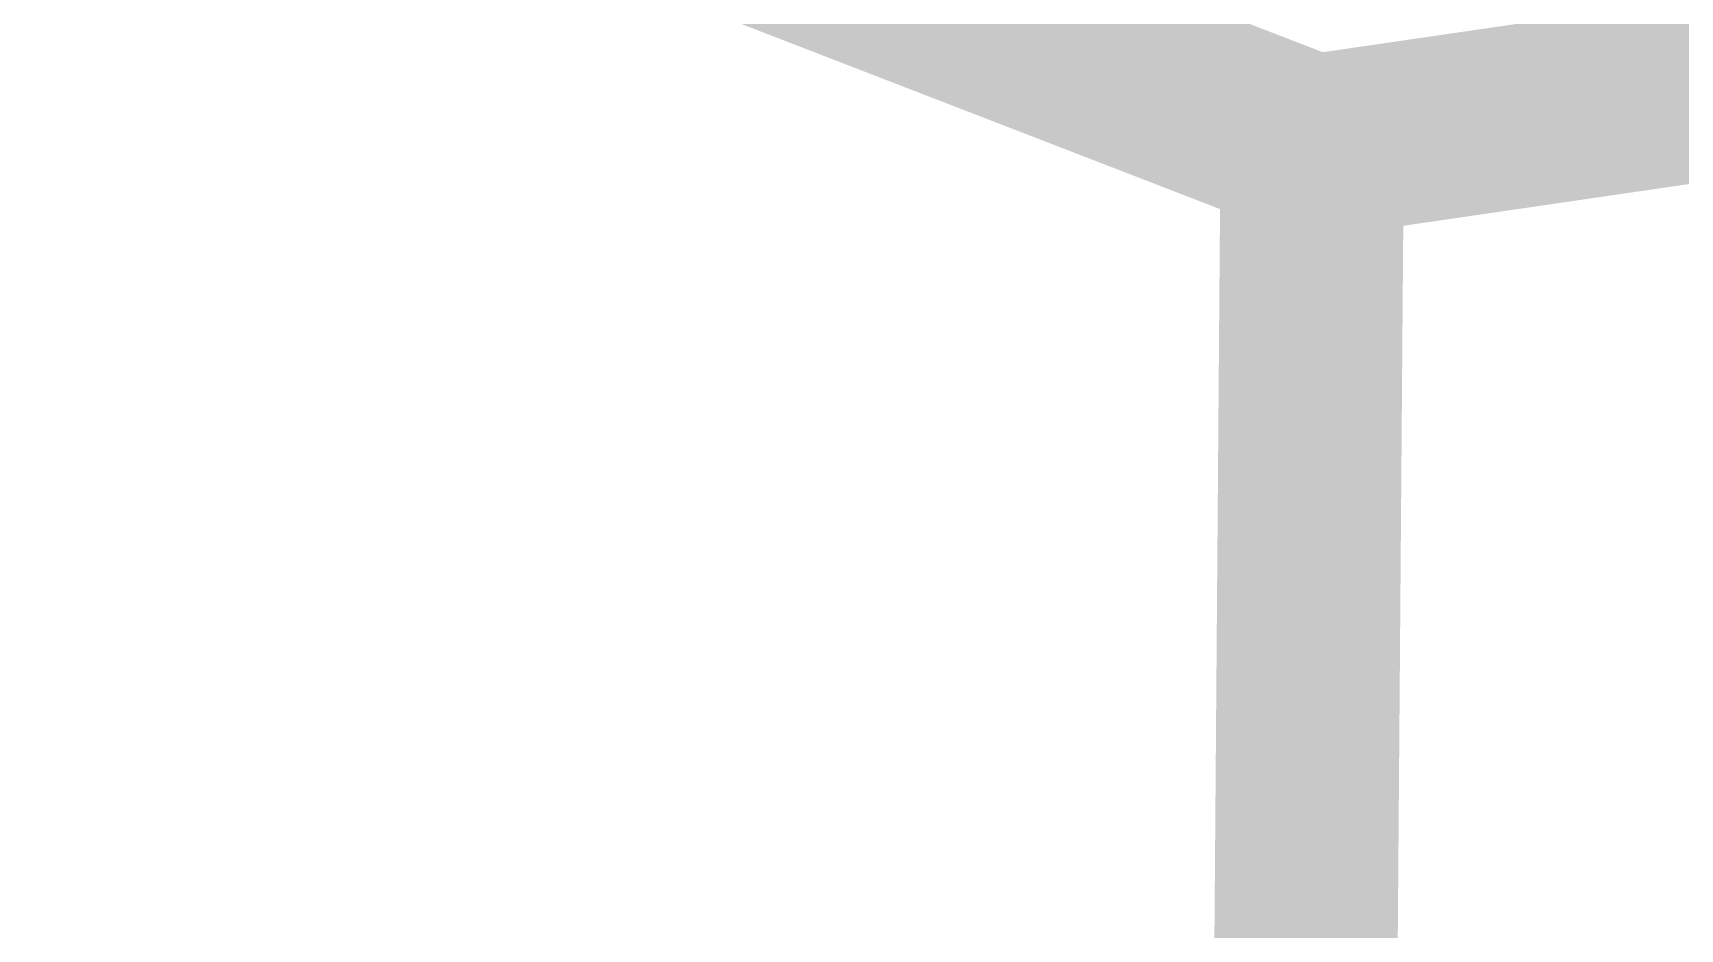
# Model space of a CAD drawing. Header units: metres. Extents: x 326467 to 340077, y 1811030 to 1824953.
# Drawn here: x 329078.29 to 329083.74, y 1812519.17 to 1812522.13 of the extents above; entities that cross this region are included whole.
import ezdxf

# ---------------------------------------------------------------- set-up
doc = ezdxf.new("R2010")
doc.units = ezdxf.units.M
doc.header["$MEASUREMENT"] = 0
doc.layers.add('SURVEY PLOT BOUNDARY', color=35, linetype='Continuous')

# ---------------------------------------------------------------- blocks, each defined once
blk = doc.blocks.new('16')
at = {"layer": 'SURVEY PLOT BOUNDARY', "lineweight": 18, "const_width": 0.6064}
blk.add_lwpolyline([(329525.8642, 1812870.1036), (329484.8472, 1812793.5971), (329403.3122, 1812705.2734), (329383.0688, 1812701.3863), (329382.9752, 1812689.2571), (329325.8507, 1812620.9615), (329301.4714, 1812604.9764), (329285.1768, 1812588.9289), (329260.7975, 1812572.9437), (329224.1972, 1812544.923), (329191.7641, 1812533.0433), (329135.1388, 1812529.437), (329082.5248, 1812521.7564), (328901.1458, 1812591.8923)], dxfattribs=at)
for points in [[(329082.5248, 1812521.7564), (329082.4936, 1812517.7133), (329078.2952, 1812497.5291), (329029.5988, 1812473.645), (328948.875, 1812490.4412), (328896.5418, 1812519.1482), (328848.3134, 1812555.9102), (328808.1698, 1812592.6098), (328808.201, 1812596.6529), (328800.2098, 1812608.8445), (328808.4506, 1812628.9974), (328848.8438, 1812624.6424), (328872.9424, 1812604.2399), (328901.1458, 1812591.8923)], [(328948.875, 1812490.4412), (329029.5988, 1812473.645), (329078.2952, 1812497.5291), (329082.4936, 1812517.7133), (329082.5248, 1812521.7564), (329135.1388, 1812529.437), (329135.014, 1812513.2647), (329097.4154, 1812355.8655), (329077.1097, 1812343.8923), (329047.783, 1812210.6892), (329031.6133, 1812210.814), (328902.2555, 1812211.8122), (328708.2812, 1812221.3957), (328659.8968, 1812237.9423), (328684.8065, 1812322.6597), (328725.2932, 1812330.4339), (328786.7097, 1812431.0429), (328860.0351, 1812503.2567), (328779.4984, 1812544.3113), (328800.2098, 1812608.8445), (328808.201, 1812596.6529), (328808.1698, 1812592.6098), (328848.3134, 1812555.9102), (328896.5418, 1812519.1482)]]:
    blk.add_lwpolyline(points, close=True, dxfattribs=at)

msp = doc.modelspace()

# ---------------------------------------------------------------- block references
msp.add_blockref('16', (0, 0))

doc.saveas('drawing.dxf')
